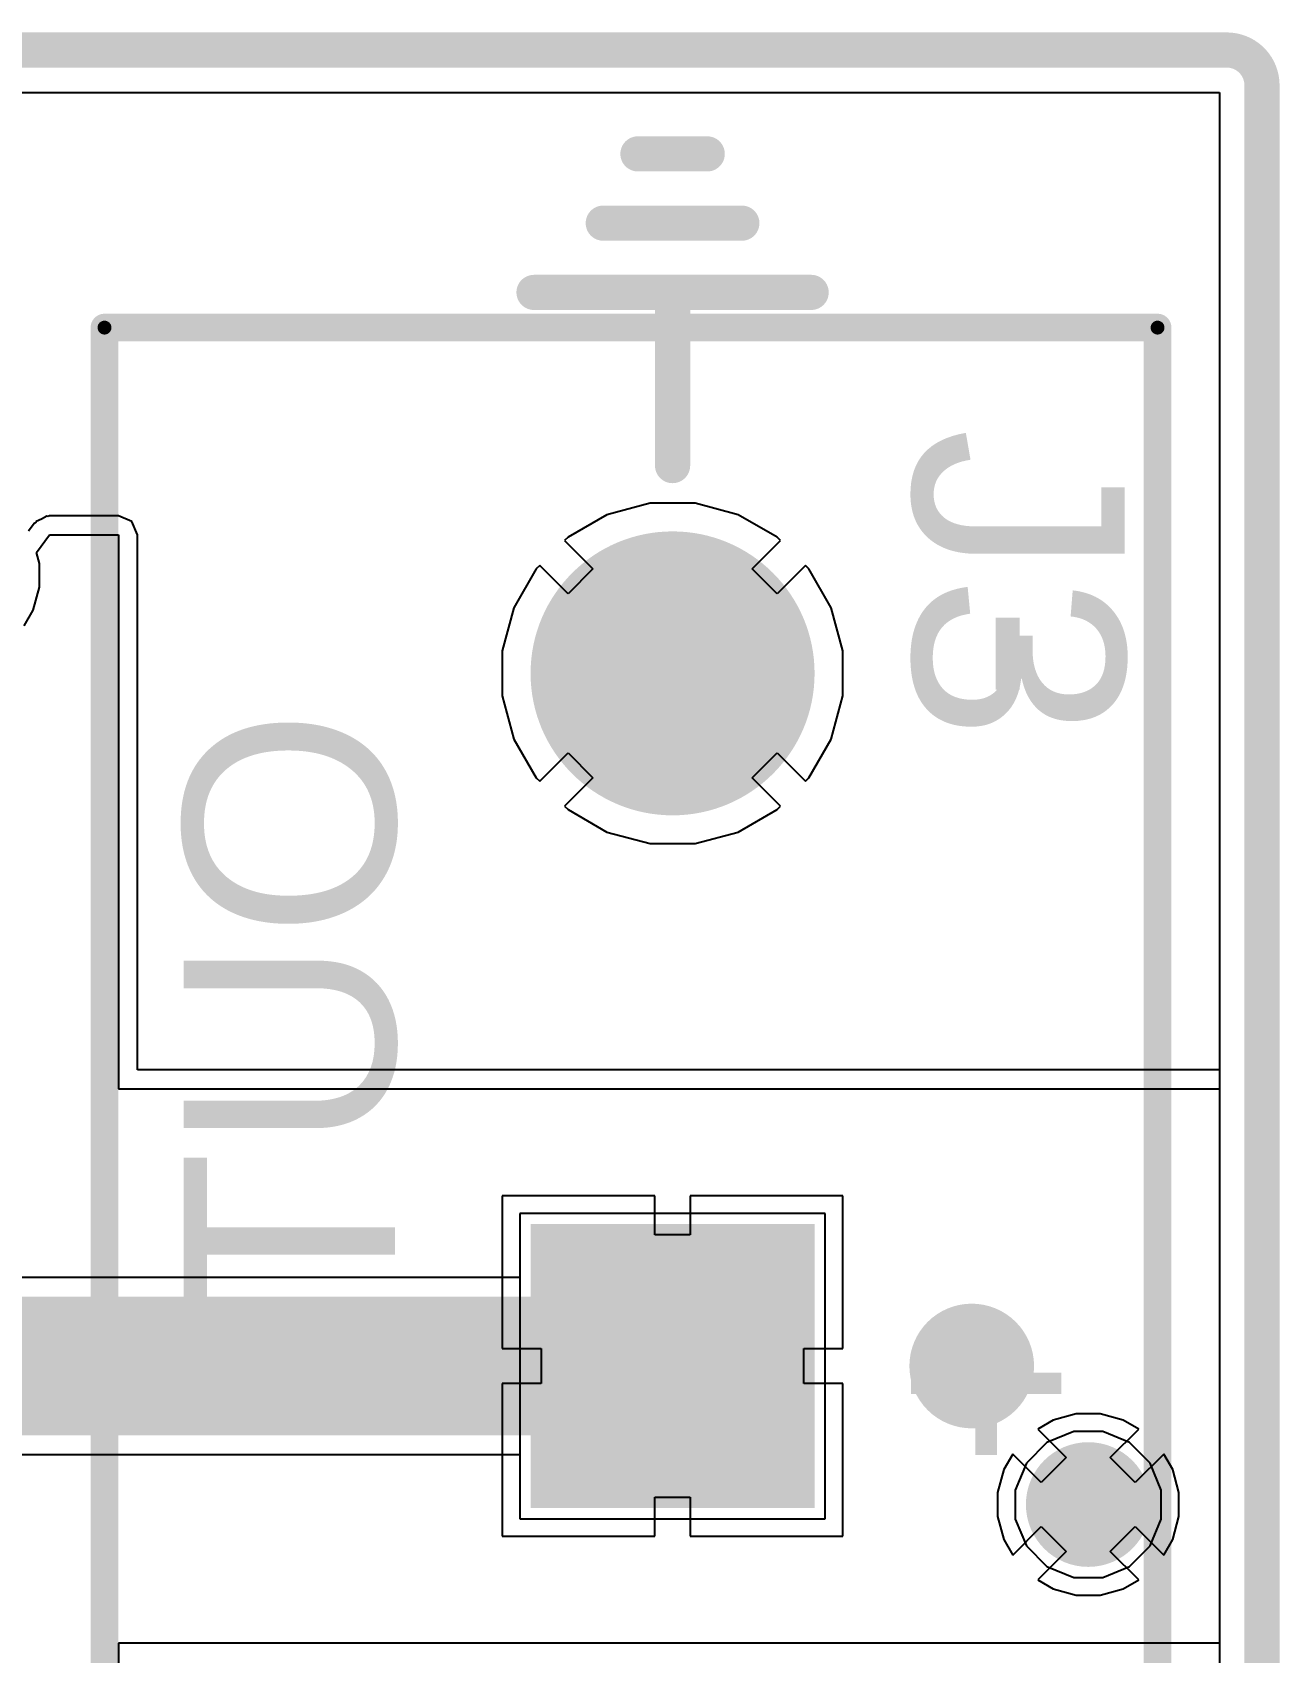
# Model space of a CAD drawing. Header units: inches. Extents: x 3 to 4.98, y 3.05 to 4.16.
# Drawn here: x 4.6212 to 4.9756, y 3.6981 to 4.1585 of the extents above; entities that cross this region are included whole.
import ezdxf

# ---------------------------------------------------------------- set-up
doc = ezdxf.new("R2010")
doc.units = ezdxf.units.IN
doc.header["$MEASUREMENT"] = 0
for name, color, linetype in [('Bottom Layer', 5, 'Continuous'), ('Bottom Overlay', 54, 'Continuous'), ('Bottom Solder', 6, 'Continuous'), ('Layer 1', 16, 'Continuous'), ('Layer 2', 76, 'Continuous'), ('Mechanical 1', 6, 'Continuous'), ('Multi-Layer', 9, 'Continuous'), ('Pad Holes', 156, 'Continuous'), ('Top Layer', 1, 'Continuous'), ('Top Overlay', 2, 'Continuous'), ('Top Solder', 216, 'Continuous'), ('Via Holes', 16, 'Continuous')]:
    doc.layers.add(name, color=color, linetype=linetype)
doc.styles.add('Arial', font='', dxfattribs={"height": 0.2})
doc.styles.get('Arial').set_extended_font_data('Arial')

# ---------------------------------------------------------------- blocks, each defined once
blk = doc.blocks.new('TB00250002BE_11')
at = {"layer": 'Bottom Layer'}
blk.add_hatch(color=5, dxfattribs=at).paths.add_polyline_path([(-0.03839, 0.03839), (0.03839, 0.03839), (0.03839, -0.03839), (-0.03839, -0.03839)])
h = blk.add_hatch(color=5, dxfattribs=at)
edge = h.paths.add_edge_path()
edge.add_arc((0.19685, 0), 0.03839, 0, 360)
at = {"layer": 'Bottom Solder'}
blk.add_hatch(color=6, dxfattribs=at).paths.add_polyline_path([(-0.04035, 0.04035), (0.04035, 0.04035), (0.04035, -0.04035), (-0.04035, -0.04035)])
h = blk.add_hatch(color=6, dxfattribs=at)
edge = h.paths.add_edge_path()
edge.add_arc((0.19685, 0), 0.04035, 0, 360)
at = {"layer": 'Layer 1'}
blk.add_hatch(color=16, dxfattribs=at).paths.add_polyline_path([(-0.03839, 0.03839), (0.03839, 0.03839), (0.03839, -0.03839), (-0.03839, -0.03839)])
h = blk.add_hatch(color=16, dxfattribs=at)
edge = h.paths.add_edge_path()
edge.add_arc((0.19685, 0), 0.03839, 0, 360)
at = {"layer": 'Layer 2'}
blk.add_hatch(color=76, dxfattribs=at).paths.add_polyline_path([(-0.03839, 0.03839), (0.03839, 0.03839), (0.03839, -0.03839), (-0.03839, -0.03839)])
h = blk.add_hatch(color=76, dxfattribs=at)
edge = h.paths.add_edge_path()
edge.add_arc((0.19685, 0), 0.03839, 0, 360)
at = {"layer": 'Multi-Layer'}
blk.add_hatch(color=9, dxfattribs=at).paths.add_polyline_path([(-0.03839, 0.03839), (0.03839, 0.03839), (0.03839, -0.03839), (-0.03839, -0.03839)])
h = blk.add_hatch(color=9, dxfattribs=at)
edge = h.paths.add_edge_path()
edge.add_arc((0.19685, 0), 0.03839, 0, 360)
at = {"layer": 'Pad Holes'}
h = blk.add_hatch(color=7, dxfattribs=at)
edge = h.paths.add_edge_path()
edge.add_arc((0, 0), 0.02559, 0, 360)
h = blk.add_hatch(color=7, dxfattribs=at)
edge = h.paths.add_edge_path()
edge.add_arc((0.19685, 0), 0.02559, 0, 360)
at = {"layer": 'Top Layer'}
blk.add_hatch(color=1, dxfattribs=at).paths.add_polyline_path([(-0.03839, 0.03839), (0.03839, 0.03839), (0.03839, -0.03839), (-0.03839, -0.03839)])
h = blk.add_hatch(color=1, dxfattribs=at)
edge = h.paths.add_edge_path()
edge.add_arc((0.19685, 0), 0.03839, 0, 360)
at = {"layer": 'Top Solder'}
blk.add_hatch(color=216, dxfattribs=at).paths.add_polyline_path([(-0.04035, 0.04035), (0.04035, 0.04035), (0.04035, -0.04035), (-0.04035, -0.04035)])
h = blk.add_hatch(color=216, dxfattribs=at)
edge = h.paths.add_edge_path()
edge.add_arc((0.19685, 0), 0.04035, 0, 360)
at = {"layer": 'Mechanical 1'}
for points in [[(-0.11827, 0.16142, 0.00787, 0.00787, 0), (-0.11827, -0.1378, 0.00787, 0.00787, 0)], [(-0.11827, 0.16142, 0.00787, 0.00787, 0), (0.29512, 0.16142, 0.00787, 0.00787, 0)], [(0.29512, 0.16142, 0.00787, 0.00787, 0), (0.29512, -0.1378, 0.00787, 0.00787, 0)], [(-0.11827, -0.1378, 0.00787, 0.00787, 0), (0.29512, -0.1378, 0.00787, 0.00787, 0)]]:
    blk.add_lwpolyline(points, format="xyseb", dxfattribs=at)
for points in [[(-0.12024, 0.16142, 0.00394, 0.00394, 1), (-0.1163, 0.16142, 0.00394, 0.00394, 1)], [(-0.12024, 0.16142, 0.00394, 0.00394, 1), (-0.1163, 0.16142, 0.00394, 0.00394, 1)], [(0.29315, 0.16142, 0.00394, 0.00394, 1), (0.29709, 0.16142, 0.00394, 0.00394, 1)], [(0.29315, 0.16142, 0.00394, 0.00394, 1), (0.29709, 0.16142, 0.00394, 0.00394, 1)], [(-0.12024, -0.1378, 0.00394, 0.00394, 1), (-0.1163, -0.1378, 0.00394, 0.00394, 1)], [(-0.12024, -0.1378, 0.00394, 0.00394, 1), (-0.1163, -0.1378, 0.00394, 0.00394, 1)], [(0.29315, -0.1378, 0.00394, 0.00394, 1), (0.29709, -0.1378, 0.00394, 0.00394, 1)], [(0.29315, -0.1378, 0.00394, 0.00394, 1), (0.29709, -0.1378, 0.00394, 0.00394, 1)]]:
    blk.add_lwpolyline(points, format="xyseb", close=True, dxfattribs=at)
at = {"layer": 'Top Overlay'}
for points in [[(-0.11827, 0.16142, 0.00394, 0.00394, 0), (-0.11827, -0.1378, 0.00394, 0.00394, 0)], [(-0.11827, 0.16142, 0.00394, 0.00394, 0), (0.29512, 0.16142, 0.00394, 0.00394, 0)], [(0.29512, 0.16142, 0.00394, 0.00394, 0), (0.29512, -0.1378, 0.00394, 0.00394, 0)], [(-0.11827, -0.1378, 0.00394, 0.00394, 0), (0.29512, -0.1378, 0.00394, 0.00394, 0)]]:
    blk.add_lwpolyline(points, format="xyseb", dxfattribs=at)
for points in [[(-0.11925, 0.16142, 0.00197, 0.00197, 1), (-0.11728, 0.16142, 0.00197, 0.00197, 1)], [(-0.11925, 0.16142, 0.00197, 0.00197, 1), (-0.11728, 0.16142, 0.00197, 0.00197, 1)], [(0.29413, 0.16142, 0.00197, 0.00197, 1), (0.2961, 0.16142, 0.00197, 0.00197, 1)], [(0.29413, 0.16142, 0.00197, 0.00197, 1), (0.2961, 0.16142, 0.00197, 0.00197, 1)], [(0.00787, -0.085, 0.01969, 0.01969, 1), (-0.00787, -0.085, 0.01969, 0.01969, 1)], [(-0.0128, -0.085, 0.00984, 0.00984, 1), (-0.00295, -0.085, 0.00984, 0.00984, 1)], [(0.00295, -0.085, 0.00984, 0.00984, 1), (0.0128, -0.085, 0.00984, 0.00984, 1)], [(-0.11925, -0.1378, 0.00197, 0.00197, 1), (-0.11728, -0.1378, 0.00197, 0.00197, 1)], [(-0.11925, -0.1378, 0.00197, 0.00197, 1), (-0.11728, -0.1378, 0.00197, 0.00197, 1)], [(0.29413, -0.1378, 0.00197, 0.00197, 1), (0.2961, -0.1378, 0.00197, 0.00197, 1)], [(0.29413, -0.1378, 0.00197, 0.00197, 1), (0.2961, -0.1378, 0.00197, 0.00197, 1)]]:
    blk.add_lwpolyline(points, format="xyseb", close=True, dxfattribs=at)

msp = doc.modelspace()

# ---------------------------------------------------------------- hatches: boundary and pattern name
at = {"layer": 'Bottom Layer'}
h = msp.add_hatch(color=5, dxfattribs=at)
edge = h.paths.add_edge_path()
edge.add_arc((4.92126, 3.74016), 0.01575, 0, 360)
at = {"layer": 'Bottom Solder'}
h = msp.add_hatch(color=6, dxfattribs=at)
edge = h.paths.add_edge_path()
edge.add_arc((4.92126, 3.74016), 0.01772, 0, 360)
at = {"layer": 'Layer 1'}
h = msp.add_hatch(color=16, dxfattribs=at)
edge = h.paths.add_edge_path()
edge.add_arc((4.92126, 3.74016), 0.01575, 0, 360)
at = {"layer": 'Layer 2'}
h = msp.add_hatch(color=76, dxfattribs=at)
edge = h.paths.add_edge_path()
edge.add_arc((4.92126, 3.74016), 0.01575, 0, 360)
at = {"layer": 'Top Layer'}
h = msp.add_hatch(color=1, dxfattribs=at)
edge = h.paths.add_edge_path()
edge.add_arc((4.92126, 3.74016), 0.01575, 0, 360)
at = {"layer": 'Top Solder'}
h = msp.add_hatch(color=216, dxfattribs=at)
edge = h.paths.add_edge_path()
edge.add_arc((4.92126, 3.74016), 0.01772, 0, 360)
at = {"layer": 'Via Holes'}
h = msp.add_hatch(color=7, dxfattribs=at)
edge = h.paths.add_edge_path()
edge.add_arc((4.92126, 3.74016), 0.00787, 0, 360)

# ---------------------------------------------------------------- linework, layer by layer
at = {"layer": 'Bottom Layer'}
for p, q in [((3.01417, 4.1415), (4.95859, 4.1415)), ((4.95859, 4.1415), (4.95859, 3.86368)), ((4.79678, 4.02476), (4.78447, 4.02147)), ((4.80952, 4.02476), (4.79678, 4.02476)), ((4.82183, 4.02147), (4.80952, 4.02476)), ((4.62387, 4.02023), (4.6223, 4.01957)), ((4.62533, 4.0211), (4.62387, 4.02023)), ((4.62573, 4.021), (4.62533, 4.0211)), ((4.62612, 4.02116), (4.62573, 4.021)), ((4.64567, 4.02116), (4.62612, 4.02116)), ((4.6495, 4.01957), (4.64567, 4.02116)), ((4.78447, 4.02147), (4.77344, 4.0151)), ((4.83286, 4.0151), (4.82183, 4.02147)), ((4.62177, 4.01897), (4.62017, 4.01681)), ((4.62213, 4.01919), (4.62177, 4.01897)), ((4.6223, 4.01957), (4.62213, 4.01919)), ((4.62242, 4.01075), (4.62612, 4.01575)), ((4.62612, 4.01575), (4.64567, 4.01575)), ((4.64567, 4.01575), (4.64567, 3.85827)), ((4.65108, 4.01575), (4.6495, 4.01957)), ((4.65108, 3.86368), (4.65108, 4.01575)), ((4.62325, 4.00764), (4.62242, 4.01075)), ((4.77344, 4.0151), (4.77247, 4.01413)), ((4.77247, 4.01413), (4.78053, 4.00607)), ((4.82577, 4.00607), (4.83383, 4.01413)), ((4.83383, 4.01413), (4.83286, 4.0151)), ((4.62325, 4.00086), (4.62325, 4.00764)), ((4.76443, 4.00609), (4.75806, 3.99505)), ((4.7654, 4.00706), (4.76443, 4.00609)), ((4.77346, 3.99899), (4.7654, 4.00706)), ((4.78053, 4.00607), (4.77346, 3.99899)), ((4.83284, 3.99899), (4.82577, 4.00607)), ((4.8409, 4.00706), (4.83284, 3.99899)), ((4.84187, 4.00609), (4.8409, 4.00706)), ((4.84824, 3.99505), (4.84187, 4.00609)), ((4.6215, 3.99431), (4.62325, 4.00086)), ((4.61894, 3.98989), (4.6215, 3.99431)), ((4.75806, 3.99505), (4.75476, 3.98275)), ((4.85154, 3.98275), (4.84824, 3.99505)), ((4.75476, 3.98275), (4.75476, 3.97001)), ((4.85154, 3.97001), (4.85154, 3.98275)), ((4.75476, 3.97001), (4.75806, 3.9577)), ((4.84824, 3.9577), (4.85154, 3.97001)), ((4.75806, 3.9577), (4.76443, 3.94667)), ((4.84187, 3.94667), (4.84824, 3.9577)), ((4.7654, 3.9457), (4.77346, 3.95376)), ((4.77346, 3.95376), (4.78053, 3.94669)), ((4.82577, 3.94669), (4.83284, 3.95376)), ((4.83284, 3.95376), (4.8409, 3.9457)), ((4.76443, 3.94667), (4.7654, 3.9457)), ((4.78053, 3.94669), (4.77247, 3.93863)), ((4.83383, 3.93863), (4.82577, 3.94669)), ((4.8409, 3.9457), (4.84187, 3.94667)), ((4.77247, 3.93863), (4.77344, 3.93766)), ((4.77344, 3.93766), (4.78447, 3.93129)), ((4.82183, 3.93129), (4.83286, 3.93766)), ((4.83286, 3.93766), (4.83383, 3.93863)), ((4.78447, 3.93129), (4.79678, 3.92799)), ((4.79678, 3.92799), (4.80952, 3.92799)), ((4.80952, 3.92799), (4.82183, 3.93129)), ((4.95859, 3.86368), (4.65108, 3.86368)), ((4.64567, 3.85827), (4.95859, 3.85827)), ((4.95859, 3.85827), (4.95859, 3.70079)), ((4.79815, 3.82791), (4.75476, 3.82791)), ((4.75476, 3.82791), (4.75476, 3.78453)), ((4.79815, 3.81684), (4.79815, 3.82791)), ((4.85154, 3.82791), (4.80815, 3.82791)), ((4.80815, 3.82791), (4.80815, 3.81684)), ((4.85154, 3.78453), (4.85154, 3.82791)), ((4.80815, 3.81684), (4.79815, 3.81684)), ((4.75476, 3.78453), (4.76584, 3.78453)), ((4.76584, 3.78453), (4.76584, 3.77453)), ((4.84046, 3.77453), (4.84046, 3.78453)), ((4.84046, 3.78453), (4.85154, 3.78453)), ((4.76584, 3.77453), (4.75476, 3.77453)), ((4.75476, 3.77453), (4.75476, 3.73114)), ((4.85154, 3.77453), (4.84046, 3.77453)), ((4.85154, 3.73114), (4.85154, 3.77453)), ((4.90951, 3.75775), (4.90367, 3.75191)), ((4.91713, 3.76091), (4.90951, 3.75775)), ((4.92539, 3.76091), (4.91713, 3.76091)), ((4.93301, 3.75775), (4.92539, 3.76091)), ((4.93885, 3.75191), (4.93301, 3.75775)), ((4.90367, 3.75191), (4.90051, 3.74428)), ((4.94201, 3.74428), (4.93885, 3.75191)), ((4.90051, 3.74428), (4.90051, 3.73603)), ((4.94201, 3.73603), (4.94201, 3.74428)), ((4.79815, 3.73114), (4.79815, 3.74222)), ((4.79815, 3.74222), (4.80815, 3.74222)), ((4.80815, 3.74222), (4.80815, 3.73114)), ((4.90051, 3.73603), (4.90367, 3.7284)), ((4.93885, 3.7284), (4.94201, 3.73603)), ((4.75476, 3.73114), (4.79815, 3.73114)), ((4.80815, 3.73114), (4.85154, 3.73114)), ((4.90367, 3.7284), (4.90951, 3.72257)), ((4.93301, 3.72257), (4.93885, 3.7284)), ((4.90951, 3.72257), (4.91713, 3.71941)), ((4.92539, 3.71941), (4.93301, 3.72257)), ((4.91713, 3.71941), (4.92539, 3.71941)), ((4.95859, 3.70079), (4.64567, 3.70079)), ((4.64567, 3.70079), (4.64567, 3.46457))]:
    msp.add_line(p, q, dxfattribs=at)
at = {"layer": 'Bottom Overlay'}
for points in [[(4.79331, 4.12402, 0.01, 0.01, 0), (4.81299, 4.12402, 0.01, 0.01, 0)], [(4.78346, 4.10433, 0.01, 0.01, 0), (4.82283, 4.10433, 0.01, 0.01, 0)], [(4.76378, 4.08465, 0.01, 0.01, 0), (4.84252, 4.08465, 0.01, 0.01, 0)], [(4.80315, 4.03543, 0.01, 0.01, 0), (4.80315, 4.08465, 0.01, 0.01, 0)]]:
    msp.add_lwpolyline(points, format="xyseb", dxfattribs=at)
for points in [[(4.79081, 4.12402, 0.005, 0.005, 1), (4.79581, 4.12402, 0.005, 0.005, 1)], [(4.81049, 4.12402, 0.005, 0.005, 1), (4.81549, 4.12402, 0.005, 0.005, 1)], [(4.78096, 4.10433, 0.005, 0.005, 1), (4.78596, 4.10433, 0.005, 0.005, 1)], [(4.82033, 4.10433, 0.005, 0.005, 1), (4.82533, 4.10433, 0.005, 0.005, 1)], [(4.76128, 4.08465, 0.005, 0.005, 1), (4.76628, 4.08465, 0.005, 0.005, 1)], [(4.80065, 4.08465, 0.005, 0.005, 1), (4.80565, 4.08465, 0.005, 0.005, 1)], [(4.84002, 4.08465, 0.005, 0.005, 1), (4.84502, 4.08465, 0.005, 0.005, 1)], [(4.80065, 4.03543, 0.005, 0.005, 1), (4.80565, 4.03543, 0.005, 0.005, 1)]]:
    msp.add_lwpolyline(points, format="xyseb", close=True, dxfattribs=at)
at = {"layer": 'Layer 1'}
for p, q in [((3.01417, 4.1415), (4.95859, 4.1415)), ((4.95859, 4.1415), (4.95859, 3.06322)), ((4.79678, 4.02476), (4.78447, 4.02147)), ((4.80952, 4.02476), (4.79678, 4.02476)), ((4.82183, 4.02147), (4.80952, 4.02476)), ((4.78447, 4.02147), (4.77344, 4.0151)), ((4.83286, 4.0151), (4.82183, 4.02147)), ((4.77344, 4.0151), (4.77247, 4.01413)), ((4.77247, 4.01413), (4.78053, 4.00607)), ((4.82577, 4.00607), (4.83383, 4.01413)), ((4.83383, 4.01413), (4.83286, 4.0151)), ((4.76443, 4.00609), (4.75806, 3.99505)), ((4.7654, 4.00706), (4.76443, 4.00609)), ((4.77346, 3.99899), (4.7654, 4.00706)), ((4.78053, 4.00607), (4.77346, 3.99899)), ((4.83284, 3.99899), (4.82577, 4.00607)), ((4.8409, 4.00706), (4.83284, 3.99899)), ((4.84187, 4.00609), (4.8409, 4.00706)), ((4.84824, 3.99505), (4.84187, 4.00609)), ((4.75806, 3.99505), (4.75476, 3.98275)), ((4.85154, 3.98275), (4.84824, 3.99505)), ((4.75476, 3.98275), (4.75476, 3.97001)), ((4.85154, 3.97001), (4.85154, 3.98275)), ((4.75476, 3.97001), (4.75806, 3.9577)), ((4.84824, 3.9577), (4.85154, 3.97001)), ((4.75806, 3.9577), (4.76443, 3.94667)), ((4.84187, 3.94667), (4.84824, 3.9577)), ((4.7654, 3.9457), (4.77346, 3.95376)), ((4.77346, 3.95376), (4.78053, 3.94669)), ((4.82577, 3.94669), (4.83284, 3.95376)), ((4.83284, 3.95376), (4.8409, 3.9457)), ((4.76443, 3.94667), (4.7654, 3.9457)), ((4.78053, 3.94669), (4.77247, 3.93863)), ((4.83383, 3.93863), (4.82577, 3.94669)), ((4.8409, 3.9457), (4.84187, 3.94667)), ((4.77247, 3.93863), (4.77344, 3.93766)), ((4.77344, 3.93766), (4.78447, 3.93129)), ((4.82183, 3.93129), (4.83286, 3.93766)), ((4.83286, 3.93766), (4.83383, 3.93863)), ((4.78447, 3.93129), (4.79678, 3.92799)), ((4.79678, 3.92799), (4.80952, 3.92799)), ((4.80952, 3.92799), (4.82183, 3.93129)), ((4.84654, 3.82291), (4.75976, 3.82291)), ((4.75976, 3.82291), (4.75976, 3.73614)), ((4.84654, 3.73614), (4.84654, 3.82291)), ((4.91132, 3.76415), (4.90689, 3.76159)), ((4.91787, 3.76591), (4.91132, 3.76415)), ((4.92465, 3.76591), (4.91787, 3.76591)), ((4.9312, 3.76415), (4.92465, 3.76591)), ((4.93563, 3.76159), (4.9312, 3.76415)), ((4.90689, 3.76159), (4.915, 3.75349)), ((4.92752, 3.75349), (4.93563, 3.76159)), ((4.89982, 3.75452), (4.89727, 3.7501)), ((4.90792, 3.74642), (4.89982, 3.75452)), ((4.915, 3.75349), (4.90792, 3.74642)), ((4.9346, 3.74642), (4.92752, 3.75349)), ((4.9427, 3.75452), (4.9346, 3.74642)), ((4.94525, 3.7501), (4.9427, 3.75452)), ((4.89727, 3.7501), (4.89551, 3.74355)), ((4.94701, 3.74355), (4.94525, 3.7501)), ((4.89551, 3.74355), (4.89551, 3.73677)), ((4.94701, 3.73677), (4.94701, 3.74355)), ((4.75976, 3.73614), (4.84654, 3.73614)), ((4.89551, 3.73677), (4.89727, 3.73022)), ((4.94525, 3.73022), (4.94701, 3.73677)), ((4.89727, 3.73022), (4.89982, 3.72579)), ((4.89982, 3.72579), (4.90792, 3.73389)), ((4.90792, 3.73389), (4.915, 3.72682)), ((4.92752, 3.72682), (4.9346, 3.73389)), ((4.9346, 3.73389), (4.9427, 3.72579)), ((4.9427, 3.72579), (4.94525, 3.73022)), ((4.915, 3.72682), (4.90689, 3.71872)), ((4.93563, 3.71872), (4.92752, 3.72682)), ((4.90689, 3.71872), (4.91132, 3.71616)), ((4.91132, 3.71616), (4.91787, 3.71441)), ((4.92465, 3.71441), (4.9312, 3.71616)), ((4.9312, 3.71616), (4.93563, 3.71872)), ((4.91787, 3.71441), (4.92465, 3.71441))]:
    msp.add_line(p, q, dxfattribs=at)
at = {"layer": 'Layer 2'}
for p, q in [((3.01417, 4.1415), (4.95859, 4.1415)), ((4.95859, 4.1415), (4.95859, 3.06322)), ((4.79678, 4.02476), (4.78447, 4.02147)), ((4.80952, 4.02476), (4.79678, 4.02476)), ((4.82183, 4.02147), (4.80952, 4.02476)), ((4.78447, 4.02147), (4.77344, 4.0151)), ((4.83286, 4.0151), (4.82183, 4.02147)), ((4.77344, 4.0151), (4.77247, 4.01413)), ((4.77247, 4.01413), (4.78053, 4.00607)), ((4.82577, 4.00607), (4.83383, 4.01413)), ((4.83383, 4.01413), (4.83286, 4.0151)), ((4.76443, 4.00609), (4.75806, 3.99505)), ((4.7654, 4.00706), (4.76443, 4.00609)), ((4.77346, 3.99899), (4.7654, 4.00706)), ((4.78053, 4.00607), (4.77346, 3.99899)), ((4.83284, 3.99899), (4.82577, 4.00607)), ((4.8409, 4.00706), (4.83284, 3.99899)), ((4.84187, 4.00609), (4.8409, 4.00706)), ((4.84824, 3.99505), (4.84187, 4.00609)), ((4.75806, 3.99505), (4.75476, 3.98275)), ((4.85154, 3.98275), (4.84824, 3.99505)), ((4.75476, 3.98275), (4.75476, 3.97001)), ((4.85154, 3.97001), (4.85154, 3.98275)), ((4.75476, 3.97001), (4.75806, 3.9577)), ((4.84824, 3.9577), (4.85154, 3.97001)), ((4.75806, 3.9577), (4.76443, 3.94667)), ((4.84187, 3.94667), (4.84824, 3.9577)), ((4.7654, 3.9457), (4.77346, 3.95376)), ((4.77346, 3.95376), (4.78053, 3.94669)), ((4.82577, 3.94669), (4.83284, 3.95376)), ((4.83284, 3.95376), (4.8409, 3.9457)), ((4.76443, 3.94667), (4.7654, 3.9457)), ((4.78053, 3.94669), (4.77247, 3.93863)), ((4.83383, 3.93863), (4.82577, 3.94669)), ((4.8409, 3.9457), (4.84187, 3.94667)), ((4.77247, 3.93863), (4.77344, 3.93766)), ((4.77344, 3.93766), (4.78447, 3.93129)), ((4.82183, 3.93129), (4.83286, 3.93766)), ((4.83286, 3.93766), (4.83383, 3.93863)), ((4.78447, 3.93129), (4.79678, 3.92799)), ((4.79678, 3.92799), (4.80952, 3.92799)), ((4.80952, 3.92799), (4.82183, 3.93129)), ((4.84654, 3.82291), (4.75976, 3.82291)), ((4.75976, 3.82291), (4.75976, 3.73614)), ((4.84654, 3.73614), (4.84654, 3.82291)), ((4.91132, 3.76415), (4.90689, 3.76159)), ((4.91787, 3.76591), (4.91132, 3.76415)), ((4.92465, 3.76591), (4.91787, 3.76591)), ((4.9312, 3.76415), (4.92465, 3.76591)), ((4.93563, 3.76159), (4.9312, 3.76415)), ((4.90689, 3.76159), (4.915, 3.75349)), ((4.92752, 3.75349), (4.93563, 3.76159)), ((4.89982, 3.75452), (4.89727, 3.7501)), ((4.90792, 3.74642), (4.89982, 3.75452)), ((4.915, 3.75349), (4.90792, 3.74642)), ((4.9346, 3.74642), (4.92752, 3.75349)), ((4.9427, 3.75452), (4.9346, 3.74642)), ((4.94525, 3.7501), (4.9427, 3.75452)), ((4.89727, 3.7501), (4.89551, 3.74355)), ((4.94701, 3.74355), (4.94525, 3.7501)), ((4.89551, 3.74355), (4.89551, 3.73677)), ((4.94701, 3.73677), (4.94701, 3.74355)), ((4.75976, 3.73614), (4.84654, 3.73614)), ((4.89551, 3.73677), (4.89727, 3.73022)), ((4.94525, 3.73022), (4.94701, 3.73677)), ((4.89727, 3.73022), (4.89982, 3.72579)), ((4.89982, 3.72579), (4.90792, 3.73389)), ((4.90792, 3.73389), (4.915, 3.72682)), ((4.92752, 3.72682), (4.9346, 3.73389)), ((4.9346, 3.73389), (4.9427, 3.72579)), ((4.9427, 3.72579), (4.94525, 3.73022)), ((4.915, 3.72682), (4.90689, 3.71872)), ((4.93563, 3.71872), (4.92752, 3.72682)), ((4.90689, 3.71872), (4.91132, 3.71616)), ((4.91132, 3.71616), (4.91787, 3.71441)), ((4.92465, 3.71441), (4.9312, 3.71616)), ((4.9312, 3.71616), (4.93563, 3.71872)), ((4.91787, 3.71441), (4.92465, 3.71441))]:
    msp.add_line(p, q, dxfattribs=at)
at = {"layer": 'Mechanical 1'}
for points in [[(3.01213, 4.15354, 0.01, 0.01, 0), (4.96063, 4.15354, 0.01, 0.01, 0)], [(4.96063, 4.15354, 0.01, 0.01, -0.414214), (4.97063, 4.14354, 0.01, 0.01, 0)], [(4.97063, 3.06118, 0.01, 0.01, 0), (4.97063, 4.14354, 0.01, 0.01, 0)]]:
    msp.add_lwpolyline(points, format="xyseb", dxfattribs=at)
for points in [[(4.95813, 4.15354, 0.005, 0.005, 1), (4.96313, 4.15354, 0.005, 0.005, 1)], [(4.95813, 4.15354, 0.005, 0.005, 1), (4.96313, 4.15354, 0.005, 0.005, 1)], [(4.96813, 4.14354, 0.005, 0.005, 1), (4.97313, 4.14354, 0.005, 0.005, 1)], [(4.96813, 4.14354, 0.005, 0.005, 1), (4.97313, 4.14354, 0.005, 0.005, 1)]]:
    msp.add_lwpolyline(points, format="xyseb", close=True, dxfattribs=at)
at = {"layer": 'Top Layer'}
for p, q in [((3.01417, 4.1415), (4.95859, 4.1415)), ((4.95859, 4.1415), (4.95859, 3.06322)), ((4.79678, 4.02476), (4.78447, 4.02147)), ((4.80952, 4.02476), (4.79678, 4.02476)), ((4.82183, 4.02147), (4.80952, 4.02476)), ((4.78447, 4.02147), (4.77344, 4.0151)), ((4.83286, 4.0151), (4.82183, 4.02147)), ((4.77344, 4.0151), (4.77247, 4.01413)), ((4.77247, 4.01413), (4.78053, 4.00607)), ((4.82577, 4.00607), (4.83383, 4.01413)), ((4.83383, 4.01413), (4.83286, 4.0151)), ((4.76443, 4.00609), (4.75806, 3.99505)), ((4.7654, 4.00706), (4.76443, 4.00609)), ((4.77346, 3.99899), (4.7654, 4.00706)), ((4.78053, 4.00607), (4.77346, 3.99899)), ((4.83284, 3.99899), (4.82577, 4.00607)), ((4.8409, 4.00706), (4.83284, 3.99899)), ((4.84187, 4.00609), (4.8409, 4.00706)), ((4.84824, 3.99505), (4.84187, 4.00609)), ((4.75806, 3.99505), (4.75476, 3.98275)), ((4.85154, 3.98275), (4.84824, 3.99505)), ((4.75476, 3.98275), (4.75476, 3.97001)), ((4.85154, 3.97001), (4.85154, 3.98275)), ((4.75476, 3.97001), (4.75806, 3.9577)), ((4.84824, 3.9577), (4.85154, 3.97001)), ((4.75806, 3.9577), (4.76443, 3.94667)), ((4.84187, 3.94667), (4.84824, 3.9577)), ((4.7654, 3.9457), (4.77346, 3.95376)), ((4.77346, 3.95376), (4.78053, 3.94669)), ((4.82577, 3.94669), (4.83284, 3.95376)), ((4.83284, 3.95376), (4.8409, 3.9457)), ((4.76443, 3.94667), (4.7654, 3.9457)), ((4.78053, 3.94669), (4.77247, 3.93863)), ((4.83383, 3.93863), (4.82577, 3.94669)), ((4.8409, 3.9457), (4.84187, 3.94667)), ((4.77247, 3.93863), (4.77344, 3.93766)), ((4.77344, 3.93766), (4.78447, 3.93129)), ((4.82183, 3.93129), (4.83286, 3.93766)), ((4.83286, 3.93766), (4.83383, 3.93863)), ((4.78447, 3.93129), (4.79678, 3.92799)), ((4.79678, 3.92799), (4.80952, 3.92799)), ((4.80952, 3.92799), (4.82183, 3.93129)), ((4.84654, 3.82291), (4.75976, 3.82291)), ((4.75976, 3.82291), (4.75976, 3.8047)), ((4.84654, 3.73614), (4.84654, 3.82291)), ((4.75976, 3.8047), (4.55076, 3.8047)), ((4.91132, 3.76415), (4.90689, 3.76159)), ((4.91787, 3.76591), (4.91132, 3.76415)), ((4.92465, 3.76591), (4.91787, 3.76591)), ((4.9312, 3.76415), (4.92465, 3.76591)), ((4.93563, 3.76159), (4.9312, 3.76415)), ((4.90689, 3.76159), (4.915, 3.75349)), ((4.92752, 3.75349), (4.93563, 3.76159)), ((4.55076, 3.75436), (4.75976, 3.75436)), ((4.75976, 3.75436), (4.75976, 3.73614)), ((4.89982, 3.75452), (4.89727, 3.7501)), ((4.90792, 3.74642), (4.89982, 3.75452)), ((4.915, 3.75349), (4.90792, 3.74642)), ((4.9346, 3.74642), (4.92752, 3.75349)), ((4.9427, 3.75452), (4.9346, 3.74642)), ((4.94525, 3.7501), (4.9427, 3.75452)), ((4.89727, 3.7501), (4.89551, 3.74355)), ((4.94701, 3.74355), (4.94525, 3.7501)), ((4.89551, 3.74355), (4.89551, 3.73677)), ((4.94701, 3.73677), (4.94701, 3.74355)), ((4.75976, 3.73614), (4.84654, 3.73614)), ((4.89551, 3.73677), (4.89727, 3.73022)), ((4.94525, 3.73022), (4.94701, 3.73677)), ((4.89727, 3.73022), (4.89982, 3.72579)), ((4.89982, 3.72579), (4.90792, 3.73389)), ((4.90792, 3.73389), (4.915, 3.72682)), ((4.92752, 3.72682), (4.9346, 3.73389)), ((4.9346, 3.73389), (4.9427, 3.72579)), ((4.9427, 3.72579), (4.94525, 3.73022)), ((4.915, 3.72682), (4.90689, 3.71872)), ((4.93563, 3.71872), (4.92752, 3.72682)), ((4.90689, 3.71872), (4.91132, 3.71616)), ((4.91132, 3.71616), (4.91787, 3.71441)), ((4.92465, 3.71441), (4.9312, 3.71616)), ((4.9312, 3.71616), (4.93563, 3.71872)), ((4.91787, 3.71441), (4.92465, 3.71441))]:
    msp.add_line(p, q, dxfattribs=at)
msp.add_lwpolyline([(4.52559, 3.77953, 0.03937, 0.03937, 0), (4.80315, 3.77953, 0.03937, 0.03937, 0)], format="xyseb", dxfattribs=at)
msp.add_lwpolyline([(4.79331, 3.77953, 0.01969, 0.01969, 1), (4.81299, 3.77953, 0.01969, 0.01969, 1)], format="xyseb", close=True, dxfattribs=at)

# ---------------------------------------------------------------- block references
at = {"rotation": 90}
msp.add_blockref('TB00250002BE_11', (4.80315, 3.77953), dxfattribs=at)

# ---------------------------------------------------------------- texts
at = {"layer": 'Bottom Overlay', "style": 'Arial', "text_generation_flag": 2}
for s, p in [('-', (4.92157, 3.99591)), ('OUT', (4.72425, 3.96638)), ('+', (4.92126, 3.79906))]:
    msp.add_text(s, height=0.06, rotation=90, dxfattribs=at).set_placement(p)
at = {"layer": 'Top Overlay', "style": 'Arial'}
msp.add_text('J3', height=0.06, rotation=270, dxfattribs=at).set_placement((4.87158, 4.04605))

doc.saveas('drawing.dxf')
